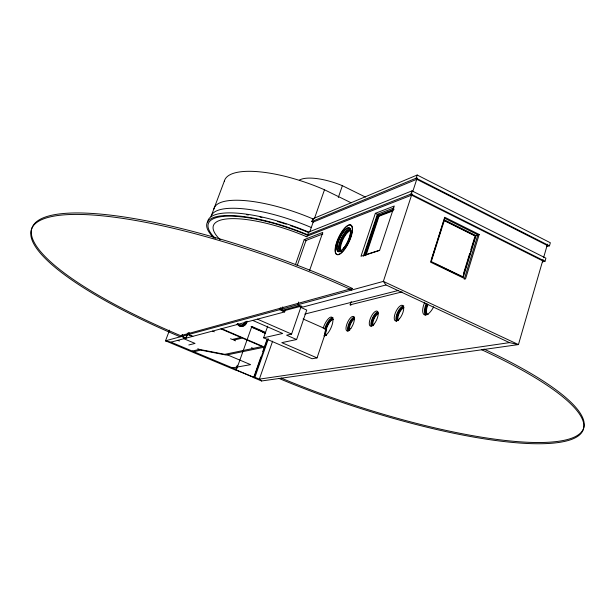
<?xml version="1.0" encoding="UTF-8"?>
<svg xmlns="http://www.w3.org/2000/svg" width="615" height="615" viewBox="0 0 615 615"><rect width="100%" height="100%" fill="white"/><g stroke="black" fill="none" stroke-linecap="round" stroke-linejoin="round"><path stroke-width="0.92" d="M542.392 261.898L545.005 261.26L545.905 258.169L411.988 190.881L308.653 232.086A81.972 23.209 19.5 0 0 207.601 222.653M546.827 246.515L549.464 245.831L550.348 242.756L417.185 175.021L312.766 218.832L311.82 221.523L313.189 222.107L416.77 179.288L547.135 245.4M543.037 259.553L518.445 344.577L261.575 380.977L253.303 377.518L254.91 377.272L259.353 379.132L261.575 380.977M543.568 257.731L547.496 244.14M479.193 234.461L465.517 278.995L430.523 262.144L444.745 217.264L479.193 234.461L476.579 235.245M463.51 273.567L469.722 253.403M470.852 249.736L474.803 236.906M476.002 235.714L463.295 277.011L431.276 261.583L444.453 219.993L476.002 235.714L475.088 235.983L444.422 220.716M464.24 279.31L477.901 234.845L444.368 218.117M431.415 259.899L437.142 241.826M437.711 240.019L441.432 228.28M442.008 226.466L444.015 220.147L475.541 235.853L462.834 277.127L435.166 263.789M213.889 237.944A82.026 23.055 19.5 0 1 225.951 215.527A82.026 23.055 19.5 0 1 307.708 234.799L410.951 194.063L411.988 190.881M311.82 221.523L416.147 178.181L417.185 175.021M412.019 193.787L383.36 281.393L385.989 284.953L509.481 342.624L518.445 344.577L383.36 281.393L165.52 340.818L169.532 330.124M412.619 191.965L417.224 177.889M375.358 213.313L360.99 256.247L379.67 250.19L394.276 206.01L375.358 213.313L378.448 214.82M363.311 256.309L377.356 214.289L393.731 208.008M394.123 209.215L377.61 215.511L364.288 255.41L379.655 250.428M365.01 255.748L378.325 215.857L393.108 210.238M365.348 255.202L378.771 214.981M366.033 255.187L379.04 216.203L392.962 210.922M350.942 305.178L350.135 304.825L351.227 301.55M267.686 326.188L263.612 337.789L312.089 358.73L317.04 357.899L326.642 329.409L303.095 318.962M317.04 357.899L281.801 342.64L296.607 339.542L306.739 310.06L300.143 307.108M338.304 197.5L342.386 185.699L365.464 197.077M296.607 339.542L286.605 335.183L291.579 334.083L301.25 306.078M298.659 302.042L297.721 304.756L302.872 307.062L385.989 284.953M309.622 270.392L322.775 232.409L304.21 239.619L295.4 264.773M309.722 232.009L313.496 221.208M314.442 218.517L324.489 189.774L351.08 202.766M272.622 341.156L259.353 379.132L509.481 342.624M265.649 332.454L251.835 326.457L236.498 369.577L234.945 369.846L165.52 340.818L170.955 342.155L284.676 311.905L285.306 310.106M260.891 356.931L253.688 377.456L235.314 369.776M262.766 351.572L266.841 339.972M267.579 338.98L254.11 377.395L235.722 369.707L237.321 365.225M254.91 377.272L268.394 338.804M280.294 307.884L279.664 309.683L284.676 311.905M307.708 234.799L308.653 232.086M282.769 306.908L281.509 310.498L299.62 305.609M297.214 265.603L306.009 240.465L322.852 233.969M189.236 332.73L188.567 334.529L192.833 336.336M182.194 334.675L181.533 336.451L185.738 338.219L187.052 334.683M182.578 334.568L181.917 336.344L186.13 338.119L188.098 332.8M188.836 332.838L188.167 334.637L192.434 336.443M224.475 180.733L211.206 216.003M220.255 239.75A75.191 21.125 19.5 0 1 230.502 218.679A75.191 21.125 19.5 0 1 306.147 236.529L411.581 195.147L542.668 260.822M443.569 220.293L444.453 219.993M282.831 311.082L300.981 306.216M304.794 314.081L397.997 290.564M350.135 304.825L402.102 291.902M188.82 344.969L195.04 343.424L183.87 338.719M192.249 351.065L199.383 349.405L224.836 354.34L262.09 346.537L242.387 338.089L233.777 340.11L235.499 340.848M193.833 351.726L200.805 350.12L226.258 355.063L264.55 347.129L221.585 328.687M263.612 337.789L282.685 333.468L252.719 320.407M232.455 367.885L250.628 364.649L227.358 354.84M170.955 342.155L236.498 369.577M177.789 340.333L179.419 341.018M197.776 348.728L199.383 349.405M312.766 218.832L313.619 219.194M306.147 236.529L307.116 236.936M232.962 339.311L234.453 339.949M212.613 331.07L214.358 331.816M230.556 338.734L232.278 339.472L240.872 337.435L220.9 328.871M251.481 347.675L253.18 348.405M251.043 326.657L265.695 333.023M251.481 327.142L265.273 333.122M262.305 332.092L264.888 333.207M257.424 319.154L291.579 334.083M304.21 239.619L306.654 240.765M377.61 215.511L379.04 216.203M410.951 194.063L545.005 261.26M416.147 178.181L549.464 245.831M180.195 336.812A234.776 53.459 19.5 0 1 47.985 217.456A234.776 53.459 19.5 0 1 351.811 290.003M483.944 349.059A226.051 49.83 18.2 0 1 558.827 441.239A226.051 49.83 18.2 0 1 281.186 378.071M481.73 349.781A226.12 49.6 18.2 0 1 558.543 442.5A226.12 49.6 18.2 0 1 279.133 378.486M213.866 209.092A80.288 23.578 19.6 0 1 313.327 219.071M246.715 214.72A80.55 22.809 19.5 0 1 248.414 214.966M260.037 217.08A80.55 22.809 19.5 0 1 261.905 217.487M277.719 221.554A80.55 22.809 19.5 0 1 286.19 224.175M290.472 225.613A80.55 22.809 19.5 0 1 308.607 232.57M215.342 238.451A80.596 22.655 19.5 0 1 227.173 216.173A80.596 22.655 19.5 0 1 308.461 235.622M341.617 251.174A11.401 3.882 -64.6 0 1 342.009 239.781A11.401 3.882 -64.6 0 1 350.858 230.51M339.895 251.412A13.03 4.443 -64.6 0 1 339.741 250.743M340.064 246.185A13.03 4.443 -64.6 0 1 349.958 229.587M341.448 251.258A11.401 3.89 -64.6 0 1 342.778 239.919A11.401 3.89 -64.6 0 1 350.819 230.64M339.011 251.75A13.03 4.428 -64.6 0 1 341.156 238.52A13.03 4.428 -64.6 0 1 350.058 228.496M341.609 250.712A11.408 3.875 -64.6 0 1 341.702 238.635A11.408 3.875 -64.6 0 1 350.942 231.278M299.482 180.049A37.054 12.408 19.2 0 1 342.386 185.699M326.211 335.506A8.894 3.175 -66.1 0 1 326.603 326.627A8.894 3.175 -66.1 0 1 332.999 319.131M325.158 335.406A10.163 3.628 -66.1 0 1 325.181 331.854M325.781 329.325A10.163 3.628 -66.1 0 1 332.115 318.878M326.334 335.483A8.887 3.175 -66.1 0 1 327.142 326.849A8.887 3.175 -66.1 0 1 333.015 319.408M324.689 336.136A10.163 3.621 -66.1 0 1 324.436 335.821M324.705 328.848A10.163 3.621 -66.1 0 1 333.046 317.732M325.051 329.371A8.894 3.167 -66.1 0 1 328.964 321.314A8.894 3.167 -66.1 0 1 333.115 319.177M326.096 335.336A8.894 3.167 -66.1 0 1 324.62 333.438M349.374 330.555A6.611 2.46 -65.9 0 1 349.958 323.921A6.611 2.46 -65.9 0 1 354.524 318.555M348.728 330.586A7.934 2.952 -65.9 0 1 354.232 318.124M349.604 330.34A6.611 2.46 -65.9 0 1 350.573 324.043A6.611 2.46 -65.9 0 1 354.609 318.924M348.013 331.239A7.934 2.944 -65.9 0 1 349.128 323.09A7.934 2.944 -65.9 0 1 354.463 317.086M349.72 330.509A6.611 2.452 -65.9 0 1 349.189 324.19A6.611 2.452 -65.9 0 1 354.471 318.393M372.705 325.581A6.873 2.66 -65.6 0 1 373.666 318.155A6.873 2.66 -65.6 0 1 378.602 313.296M372.113 325.773A8.241 3.19 -65.6 0 1 377.825 312.82M373.067 325.512A6.873 2.66 -65.6 0 1 374.105 318.708A6.873 2.66 -65.6 0 1 378.54 313.558M371.229 326.111A8.249 3.183 -65.6 0 1 372.482 317.955A8.249 3.183 -65.6 0 1 377.795 311.774M373.551 325.589A6.873 2.652 -65.6 0 1 372.69 318.785A6.873 2.652 -65.6 0 1 378.586 313.412M398.213 320.661A7.149 2.875 -65.3 0 1 398.42 313.427A7.149 2.875 -65.3 0 1 403.794 307.577M397.182 320.615A8.579 3.459 -65.3 0 1 403.117 307.139M398.213 320.33A7.149 2.883 -65.3 0 1 399.066 313.565A7.149 2.883 -65.3 0 1 403.594 307.984M396.529 321.291A8.579 3.452 -65.3 0 1 397.644 312.174A8.579 3.452 -65.3 0 1 403.832 306.001M398.22 320.515A7.149 2.875 -65.3 0 1 397.851 313.089A7.149 2.875 -65.3 0 1 403.817 307.523M427.379 314.557A10.463 4.405 -64.9 0 1 427.448 304.033M426.026 314.634A11.954 5.035 -64.9 0 1 427.256 304.625M427.694 314.672A10.463 4.405 -64.9 0 1 427.894 304.717M425.403 315.088A11.962 5.028 -64.9 0 1 426.034 304.056M428.14 314.388A10.463 4.397 -64.9 0 1 426.672 304.141M245.062 321.853A4.636 4.328 75.4 0 1 237.667 323.828M246.369 321.891A5.796 5.412 75.4 0 1 239.104 326.035M237.359 324.843A5.796 5.412 75.4 0 1 236.975 324.42M245.208 322.068A4.643 4.336 75.4 0 1 237.782 323.675M245.954 321.999A5.796 5.412 75.4 0 1 244.632 324.812M244.678 322.568A4.636 4.328 75.4 0 1 238.359 324.674M211.007 216.703A80.442 23.116 19.5 0 1 311.298 227.504M224.352 181.179A79.727 25.261 19.6 0 1 324.489 189.774M433.66 306.824A11.969 5.012 -64.9 0 1 424.312 314.788A11.969 5.012 -64.9 0 1 424.765 302.211M323.19 328.179A10.171 3.613 -66.1 0 1 330.87 317.071A10.171 3.613 -66.1 0 1 331.593 326.427A10.171 3.613 -66.1 0 1 323.782 335.805M247.015 321.191A5.804 5.42 75.4 0 1 243.071 326.15A5.804 5.42 75.4 0 1 237.198 323.798M352.341 288.42L180.618 335.675A234.692 53.697 19.5 0 1 48.577 216.034A234.692 53.697 19.5 0 1 352.341 288.42M344.462 249.644A16.297 5.52 -64.6 0 0 351.104 225.205A16.297 5.52 -64.6 0 0 336.244 244.662A16.297 5.52 -64.6 0 0 344.462 249.644M344.315 247.699A13.038 4.42 -64.6 0 0 349.658 228.127A13.038 4.42 -64.6 0 0 337.773 243.655A13.038 4.42 -64.6 0 0 344.315 247.699M344.185 249.513A16.297 5.52 -64.6 0 0 350.827 225.075A16.297 5.52 -64.6 0 0 335.975 244.532A16.297 5.52 -64.6 0 0 344.185 249.513M344.039 247.568A13.038 4.413 -64.6 0 0 349.382 227.996A13.038 4.413 -64.6 0 0 337.497 243.525A13.038 4.413 -64.6 0 0 344.039 247.568M399.519 318.747A8.587 3.444 -65.3 0 0 402.787 305.478A8.587 3.444 -65.3 0 0 394.607 315.211A8.587 3.444 -65.3 0 0 399.519 318.747M374.12 324.028A8.249 3.175 -65.6 0 0 377.379 311.252A8.249 3.175 -65.6 0 0 369.677 320.569A8.249 3.175 -65.6 0 0 374.12 324.028M350.858 328.418A7.941 2.937 -65.9 0 0 353.448 316.479A7.941 2.937 -65.9 0 0 346.253 326.257A7.941 2.937 -65.9 0 0 350.858 328.418"/></g></svg>
